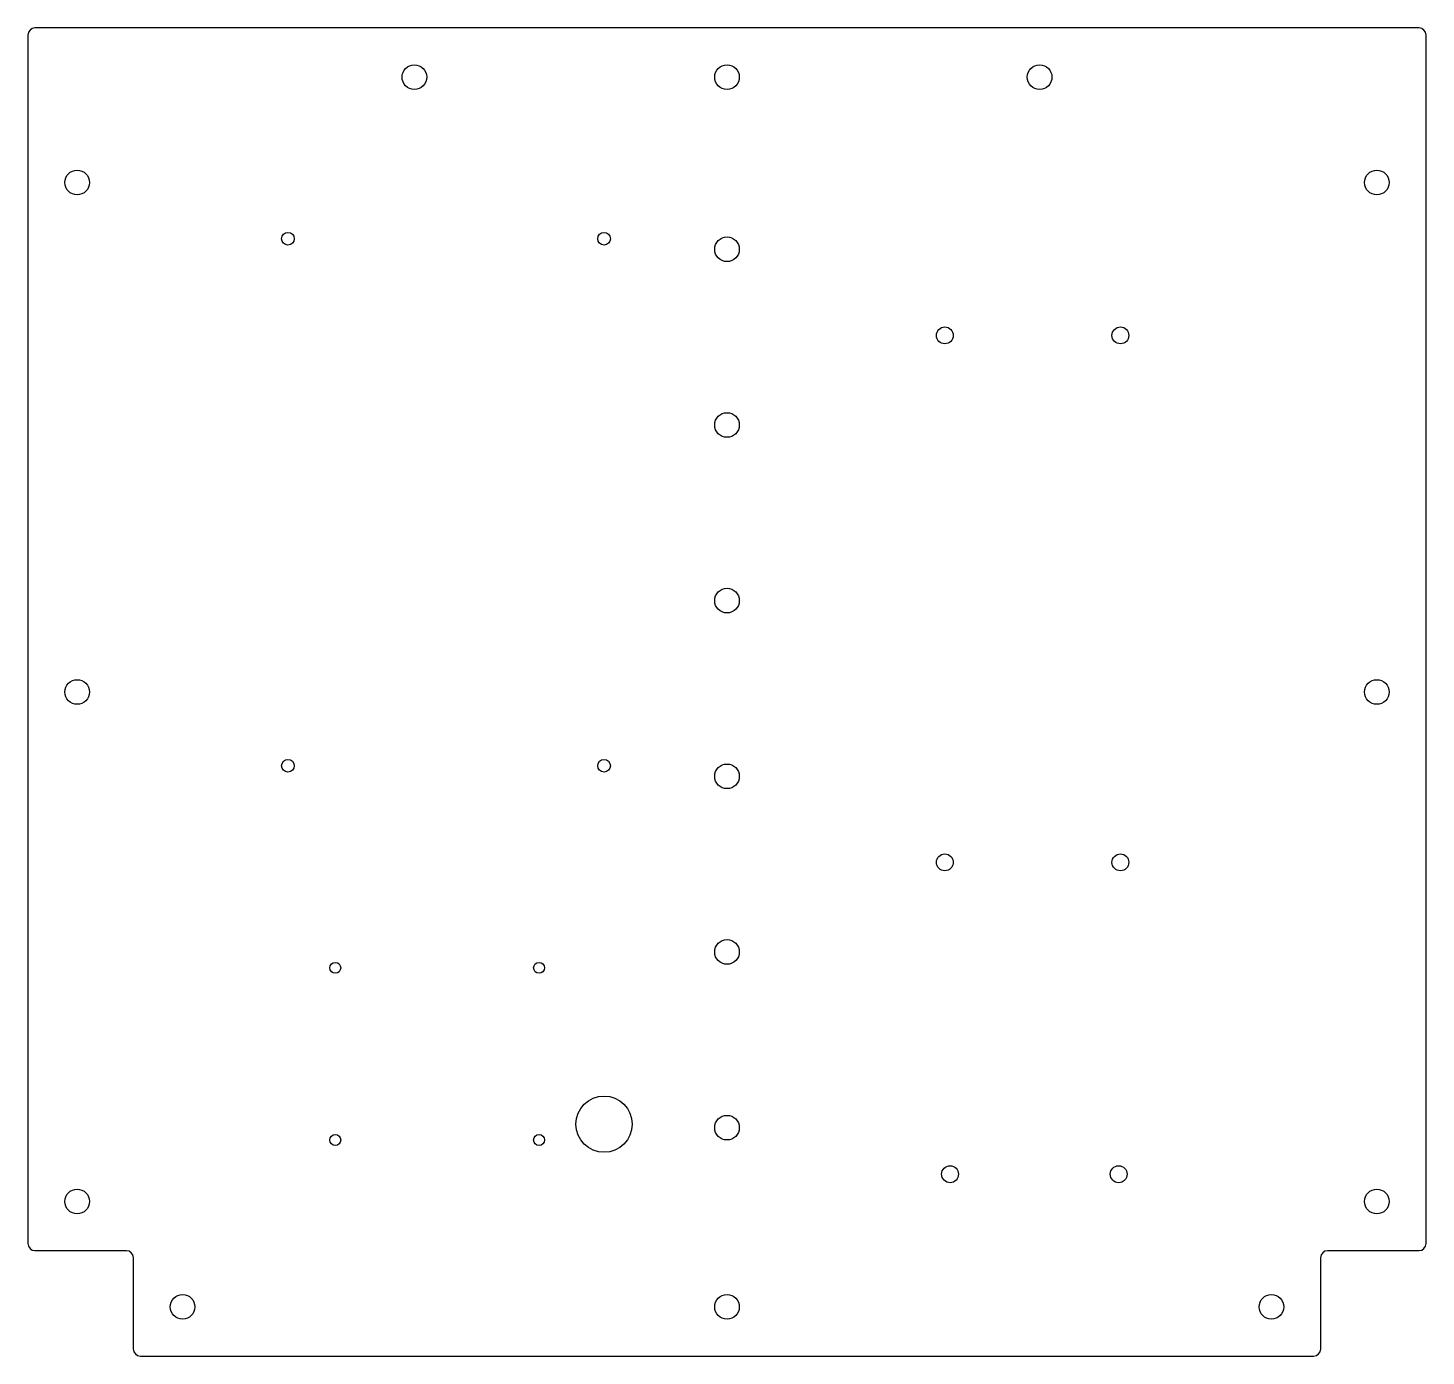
# Model space of a CAD drawing. Header units: inches. Extents: x -7.8 to 7.8, y -7.4 to 7.4.
import ezdxf

# ---------------------------------------------------------------- set-up
doc = ezdxf.new("R2010")
doc.units = ezdxf.units.IN
doc.layers.add('CUTOUTS', color=1, linetype='CONTINUOUS')
doc.layers.add('PERIMETER', color=5, linetype='CONTINUOUS')

msp = doc.modelspace()

# ---------------------------------------------------------------- linework, layer by layer
at = {"layer": 'CUTOUTS'}
for centre, radius in [((-3.504, 6.89), 0.138), ((0, 6.89), 0.138), ((3.504, 6.89), 0.138), ((-7.283, 5.709), 0.138), ((7.283, 5.709), 0.138), ((-4.921, 5.079), 0.0709), ((-1.378, 5.079), 0.0709), ((0, 4.961), 0.138), ((2.441, 3.996), 0.0945), ((4.409, 3.996), 0.0945), ((0, 2.992), 0.138), ((0, 1.024), 0.138), ((-7.283, 0), 0.138), ((7.283, 0), 0.138), ((-4.921, -0.827), 0.0709), ((-1.378, -0.827), 0.0709), ((0, -0.945), 0.138), ((2.441, -1.909), 0.0945), ((4.409, -1.909), 0.0945), ((0, -2.913), 0.138), ((-4.39, -3.091), 0.061), ((-2.106, -3.091), 0.061), ((-1.378, -4.843), 0.315), ((0, -4.882), 0.138), ((-4.39, -5.02), 0.061), ((-2.106, -5.02), 0.061), ((2.5, -5.404), 0.0945), ((4.39, -5.404), 0.0945), ((-7.283, -5.709), 0.138), ((7.283, -5.709), 0.138), ((-6.102, -6.89), 0.138), ((0, -6.89), 0.138), ((6.102, -6.89), 0.138)]:
    msp.add_circle(centre, radius, dxfattribs=at)
at = {"layer": 'PERIMETER'}
for p, q in [((7.756, 7.441), (-7.756, 7.441)), ((-7.835, 7.362), (-7.835, -6.181)), ((7.835, -6.181), (7.835, 7.362)), ((-7.756, -6.26), (-6.732, -6.26)), ((6.732, -6.26), (7.756, -6.26)), ((-6.654, -6.339), (-6.654, -7.362)), ((6.654, -7.362), (6.654, -6.339)), ((-6.575, -7.441), (6.575, -7.441))]:
    msp.add_line(p, q, dxfattribs=at)
for centre, start, end in [((-7.756, 7.362), 90, 180), ((7.756, 7.362), 0, 90), ((-7.756, -6.181), 180, 270), ((-6.732, -6.339), 0, 90), ((6.732, -6.339), 90, 180), ((7.756, -6.181), -90, 0), ((-6.575, -7.362), 180, 270), ((6.575, -7.362), -90, 0)]:
    msp.add_arc(centre, 0.0787, start, end, dxfattribs=at)

doc.saveas('drawing.dxf')
